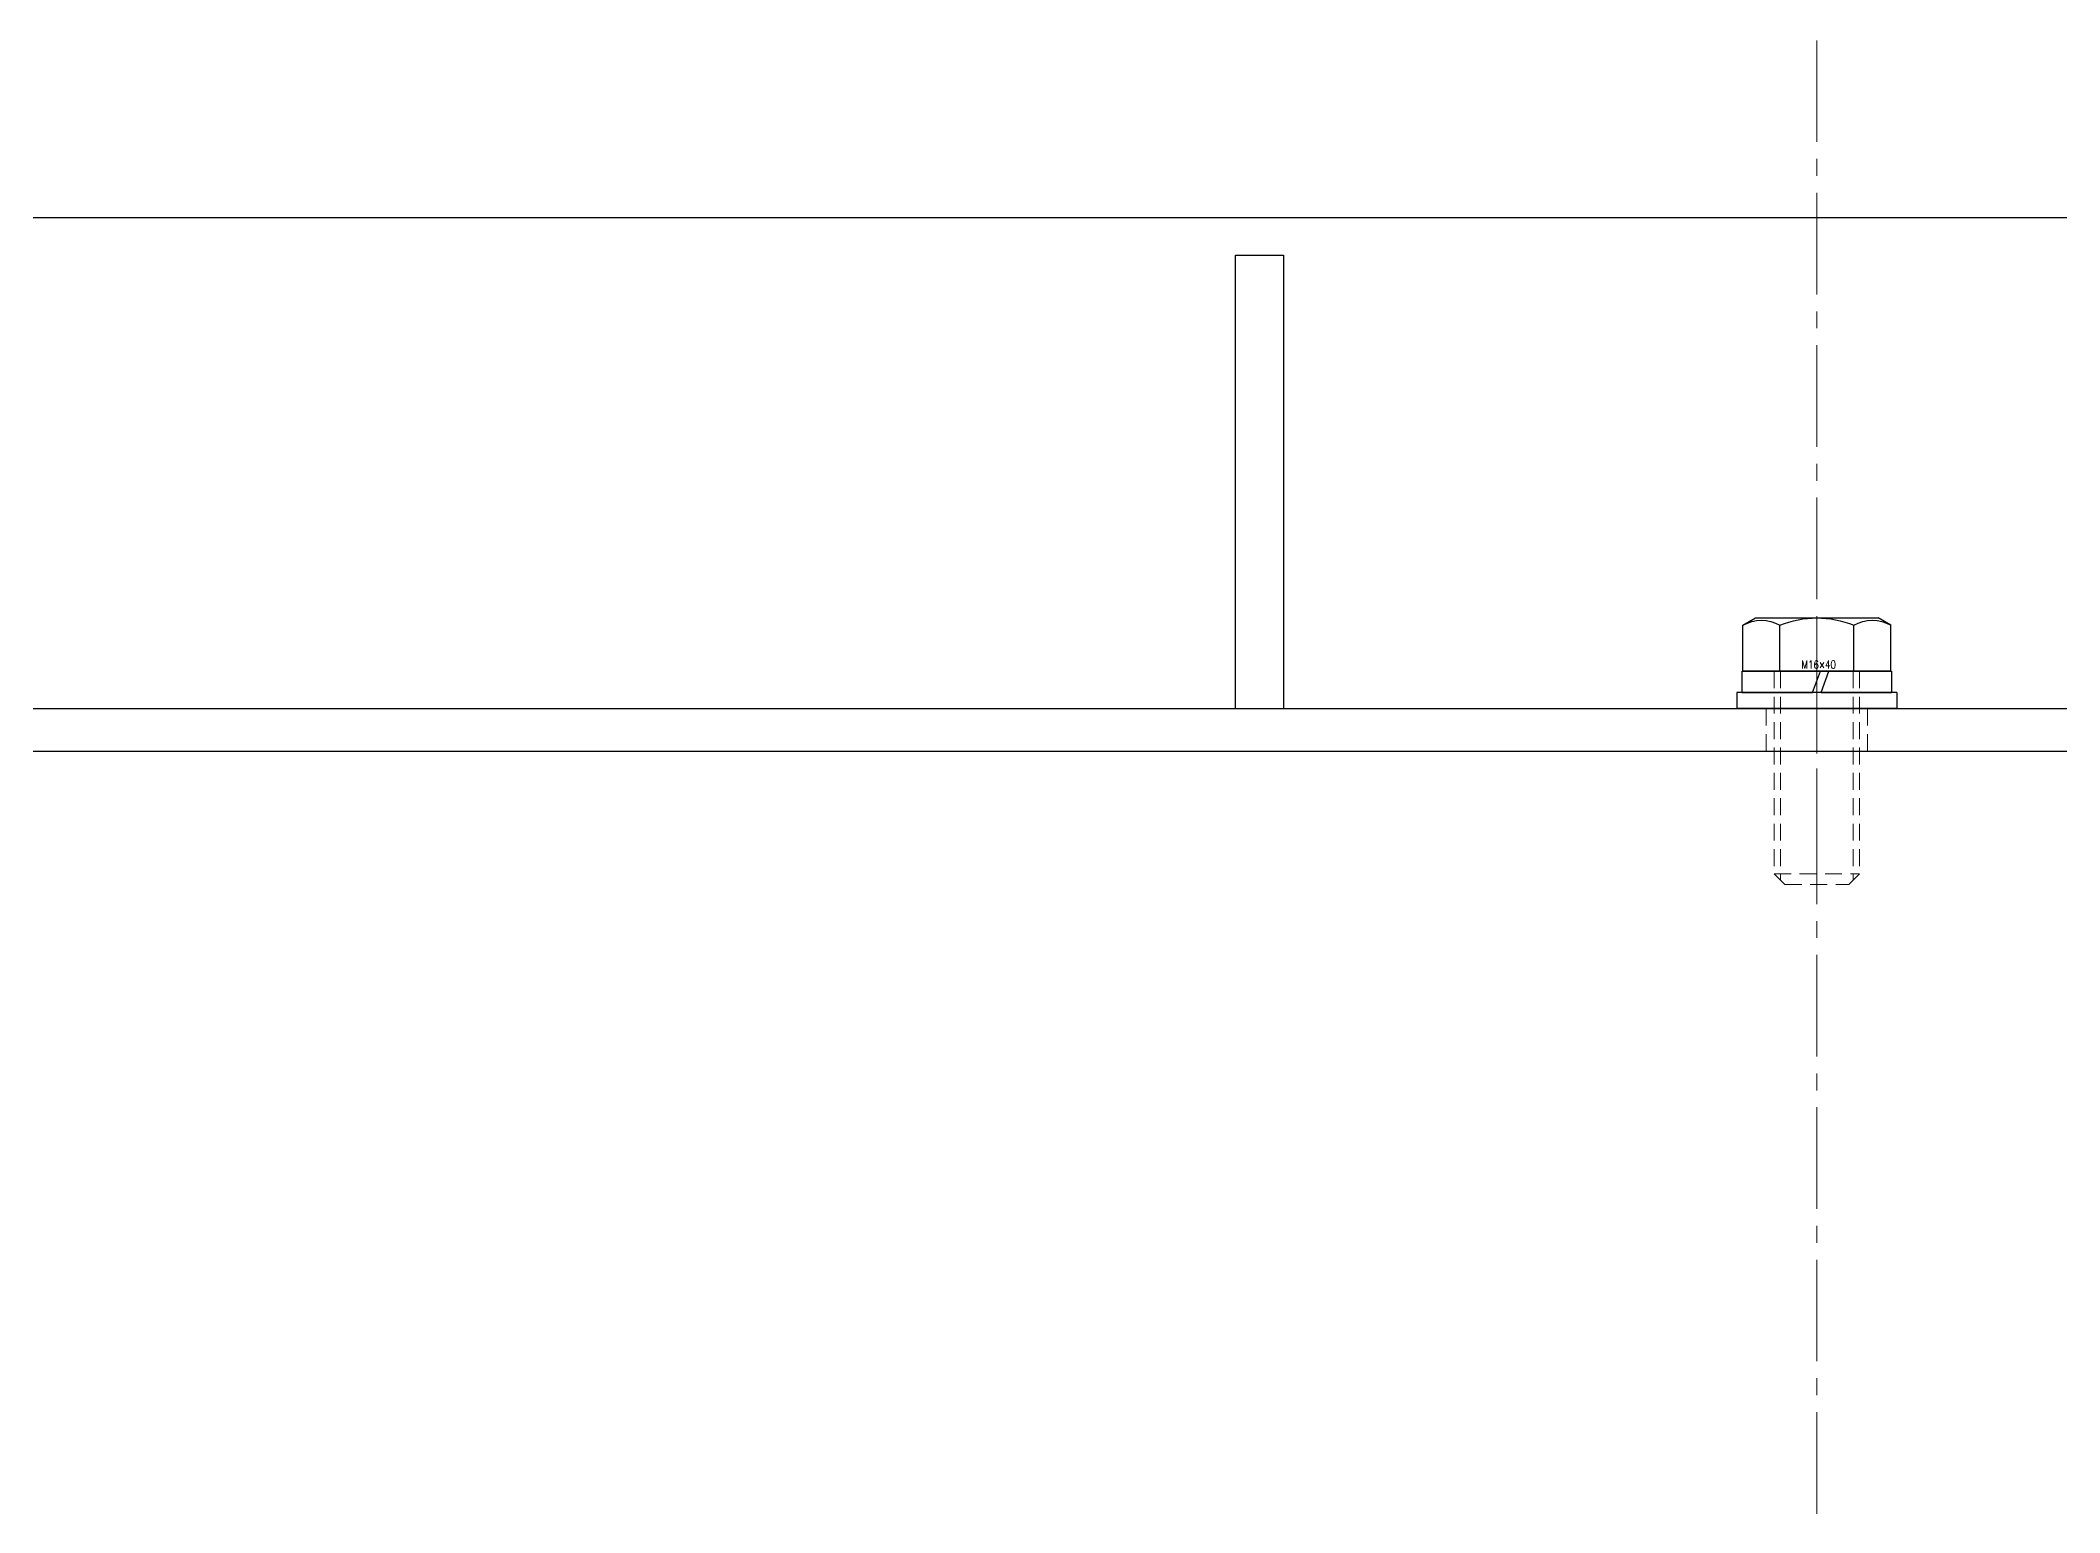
# Model space of a CAD drawing. Header units: millimetres. Extents: x 0 to 51411, y 0 to 16902.
# Drawn here: x 4096.5 to 4475, y 12584.9 to 12860.9 of the extents above; entities that cross this region are included whole.
import ezdxf

# ---------------------------------------------------------------- set-up
doc = ezdxf.new("R2010")
doc.units = ezdxf.units.MM
doc.linetypes.add('CENTER2', pattern=[28.575, 19.05, -3.175, 3.175, -3.175])
doc.linetypes.add('HIDDEN2', pattern=[4.7625, 3.175, -1.5875])
for name, color, linetype, lineweight in [('01_外形線', 7, 'Continuous', 25), ('03_かくれ線', 6, 'HIDDEN2', 13), ('04_中心線', 1, 'CENTER2', 9)]:
    doc.layers.add(name, color=color, linetype=linetype, lineweight=lineweight)
doc.styles.add('寸法用', font='simplex.shx', dxfattribs={"width": 0.8, "bigfont": '@extfont2.shx'})

msp = doc.modelspace()

# ---------------------------------------------------------------- linework, layer by layer
at = {"layer": '01_外形線'}
for p, q in [((5429.467, 12827.64), (3429.467, 12827.64)), ((4320.467, 12735.64), (4320.467, 12820.64)), ((4320.467, 12820.64), (4329.467, 12820.64)), ((4329.467, 12820.64), (4329.467, 12735.64)), ((3429.467, 12735.64), (5429.467, 12735.64)), ((3429.467, 12727.64), (5429.467, 12727.64))]:
    msp.add_line(p, q, dxfattribs=at)
for points in [[(4415.611, 12751.28), (4417.967, 12752.64)], [(4417.967, 12752.64), (4440.967, 12752.64)], [(4443.323, 12751.28), (4440.967, 12752.64)], [(4415.611, 12742.64), (4415.611, 12751.28)], [(4422.539, 12742.64), (4422.539, 12751.28)], [(4436.395, 12742.64), (4436.395, 12751.28)], [(4443.323, 12742.64), (4443.323, 12751.28)], [(4415.467, 12742.64), (4430.123, 12742.64)], [(4415.467, 12738.64), (4415.467, 12742.64)], [(4443.323, 12742.64), (4415.611, 12742.64)], [(4415.611, 12742.64), (4443.323, 12742.64)], [(4428.667, 12738.64), (4430.123, 12742.64)], [(4430.267, 12738.64), (4431.723, 12742.64)], [(4431.723, 12742.64), (4443.467, 12742.64)], [(4443.467, 12742.64), (4443.467, 12738.64)], [(4444.467, 12738.64), (4414.467, 12738.64)], [(4414.467, 12738.64), (4414.467, 12735.64)], [(4415.467, 12738.64), (4428.667, 12738.64)], [(4430.267, 12738.64), (4443.467, 12738.64)], [(4444.467, 12738.64), (4444.467, 12735.64)], [(4444.467, 12735.64), (4414.467, 12735.64)]]:
    msp.add_lwpolyline(points, dxfattribs=at)
for points in [[(4415.611, 12751.28, -0.2679491), (4422.539, 12751.28)], [(4422.539, 12751.28, -0.1963667), (4436.395, 12751.28)], [(4436.395, 12751.28, -0.2679491), (4443.323, 12751.28)]]:
    msp.add_lwpolyline(points, format="xyb", dxfattribs=at)
at = {"layer": '03_かくれ線'}
for p, q in [((4419.967, 12735.64), (4419.967, 12727.64)), ((4438.967, 12735.64), (4438.967, 12727.64))]:
    msp.add_line(p, q, dxfattribs=at)
for points in [[(4421.467, 12742.64), (4421.467, 12704.64)], [(4422.667, 12742.64), (4422.667, 12703.44)], [(4436.267, 12742.64), (4436.267, 12703.44)], [(4437.467, 12742.64), (4437.467, 12704.64)], [(4421.467, 12704.64), (4423.467, 12702.64)], [(4421.467, 12704.64), (4437.467, 12704.64)], [(4423.467, 12702.64), (4435.467, 12702.64)], [(4437.467, 12704.64), (4435.467, 12702.64)]]:
    msp.add_lwpolyline(points, dxfattribs=at)
at = {"layer": '04_中心線'}
msp.add_line((4429.467, 12860.918), (4429.467, 11565.02), dxfattribs=at)
msp.add_lwpolyline([(4429.467, 12752.64), (4429.467, 12702.64)], dxfattribs=at)

# ---------------------------------------------------------------- texts
at = {"layer": '03_かくれ線', "style": '寸法用', "width": 0.8}
msp.add_text('M16×40', height=1.5, dxfattribs=at).set_placement((4426.569, 12743.14))

doc.saveas('drawing.dxf')
